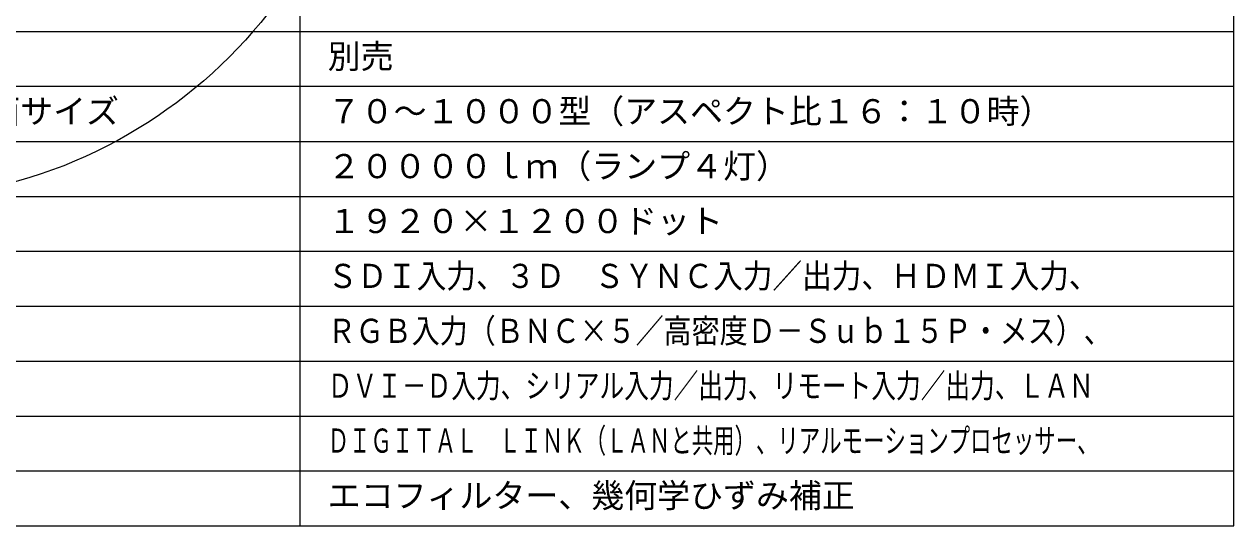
# Model space of a CAD drawing. Units: millimetres, scale not verified. Extents: x -105 to 63, y -56 to 62.
# Drawn here: x -47.6 to 62.5, y -56.5 to -10.8 of the extents above; entities that cross this region are included whole.
import ezdxf
from ezdxf.enums import TextEntityAlignment as Align

# ---------------------------------------------------------------- set-up
doc = ezdxf.new("R2010")
doc.units = ezdxf.units.MM
doc.header["$LTSCALE"] = 0.125
doc.layers.add('0-1_MOJI1', color=7, linetype='Continuous')
doc.layers.add('0-2_WAKU', color=1, linetype='Continuous', lineweight=18)
doc.layers.add('0-5_GAIKEI', color=1, linetype='Continuous', lineweight=18)
doc.styles.add('ＭＳ ゴシック', font='')
doc.styles.get('ＭＳ ゴシック').set_extended_font_data('MS Gothic')

msp = doc.modelspace()

# ---------------------------------------------------------------- linework, layer by layer
at = {"layer": '0-2_WAKU', "color": 4}
for p, q in [((-22.4907, -56.4917), (-22.4907, 3.5083)), ((62.5093, -56.4917), (62.5093, 3.5083)), ((-62.4907, -56.4917), (62.5093, -56.4917))]:
    msp.add_line(p, q, dxfattribs=at)
at = {"layer": '0-2_WAKU'}
for p, q in [((62.5093, -11.4917), (-62.4907, -11.4917)), ((62.5093, -16.4917), (-62.4907, -16.4917)), ((-62.4907, -21.4917), (62.5093, -21.4917)), ((-62.4907, -26.4917), (62.5093, -26.4917)), ((-62.4907, -31.4917), (62.5093, -31.4917)), ((-62.4907, -36.4917), (62.5093, -36.4917)), ((-62.4907, -41.4917), (62.5093, -41.4917)), ((-62.4907, -46.4917), (62.5093, -46.4917)), ((-62.4907, -51.4917), (62.5093, -51.4917))]:
    msp.add_line(p, q, dxfattribs=at)
at = {"layer": '0-5_GAIKEI'}
msp.add_circle((-60.2818, 17.5476), 44.3139, dxfattribs=at)

# ---------------------------------------------------------------- texts
at = {"layer": '0-1_MOJI1', "style": 'ＭＳ ゴシック'}
for s, p in [('別売', (-19.9907, -15.4917)), ('投射画面サイズ', (-59.9907, -20.4917)), ('７０～１０００型（アスペクト比１６：１０時）', (-19.9907, -20.4917)), ('２００００ｌｍ（ランプ４灯）', (-19.9907, -25.4917)), ('１９２０×１２００ドット', (-19.9907, -30.4917)), ('エコフィルター、幾何学ひずみ補正', (-19.9907, -55.4917))]:
    msp.add_text(s, height=2.199, dxfattribs=at).set_placement(p, align=Align.BOTTOM_LEFT)
for s, width, p in [('ＳＤＩ入力、３Ｄ\u3000ＳＹＮＣ入力／出力、ＨＤＭＩ入力、', 0.9, (-19.9907, -35.4917)), ('ＲＧＢ入力（ＢＮＣ×５／高密度Ｄ－Ｓｕｂ１５Ｐ・メス）、', 0.85, (-19.9907, -40.4917)), ('ＤＶＩ－Ｄ入力、シリアル入力／出力、リモート入力／出力、ＬＡＮ', 0.75, (-19.9907, -45.4917)), ('ＤＩＧＩＴＡＬ\u3000ＬＩＮＫ（ＬＡＮと共用）、リアルモーションプロセッサー、', 0.65, (-19.9907, -50.4917))]:
    msp.add_text(s, height=2.199, dxfattribs=dict(at, width=width)).set_placement(p, align=Align.BOTTOM_LEFT)

doc.saveas('drawing.dxf')
